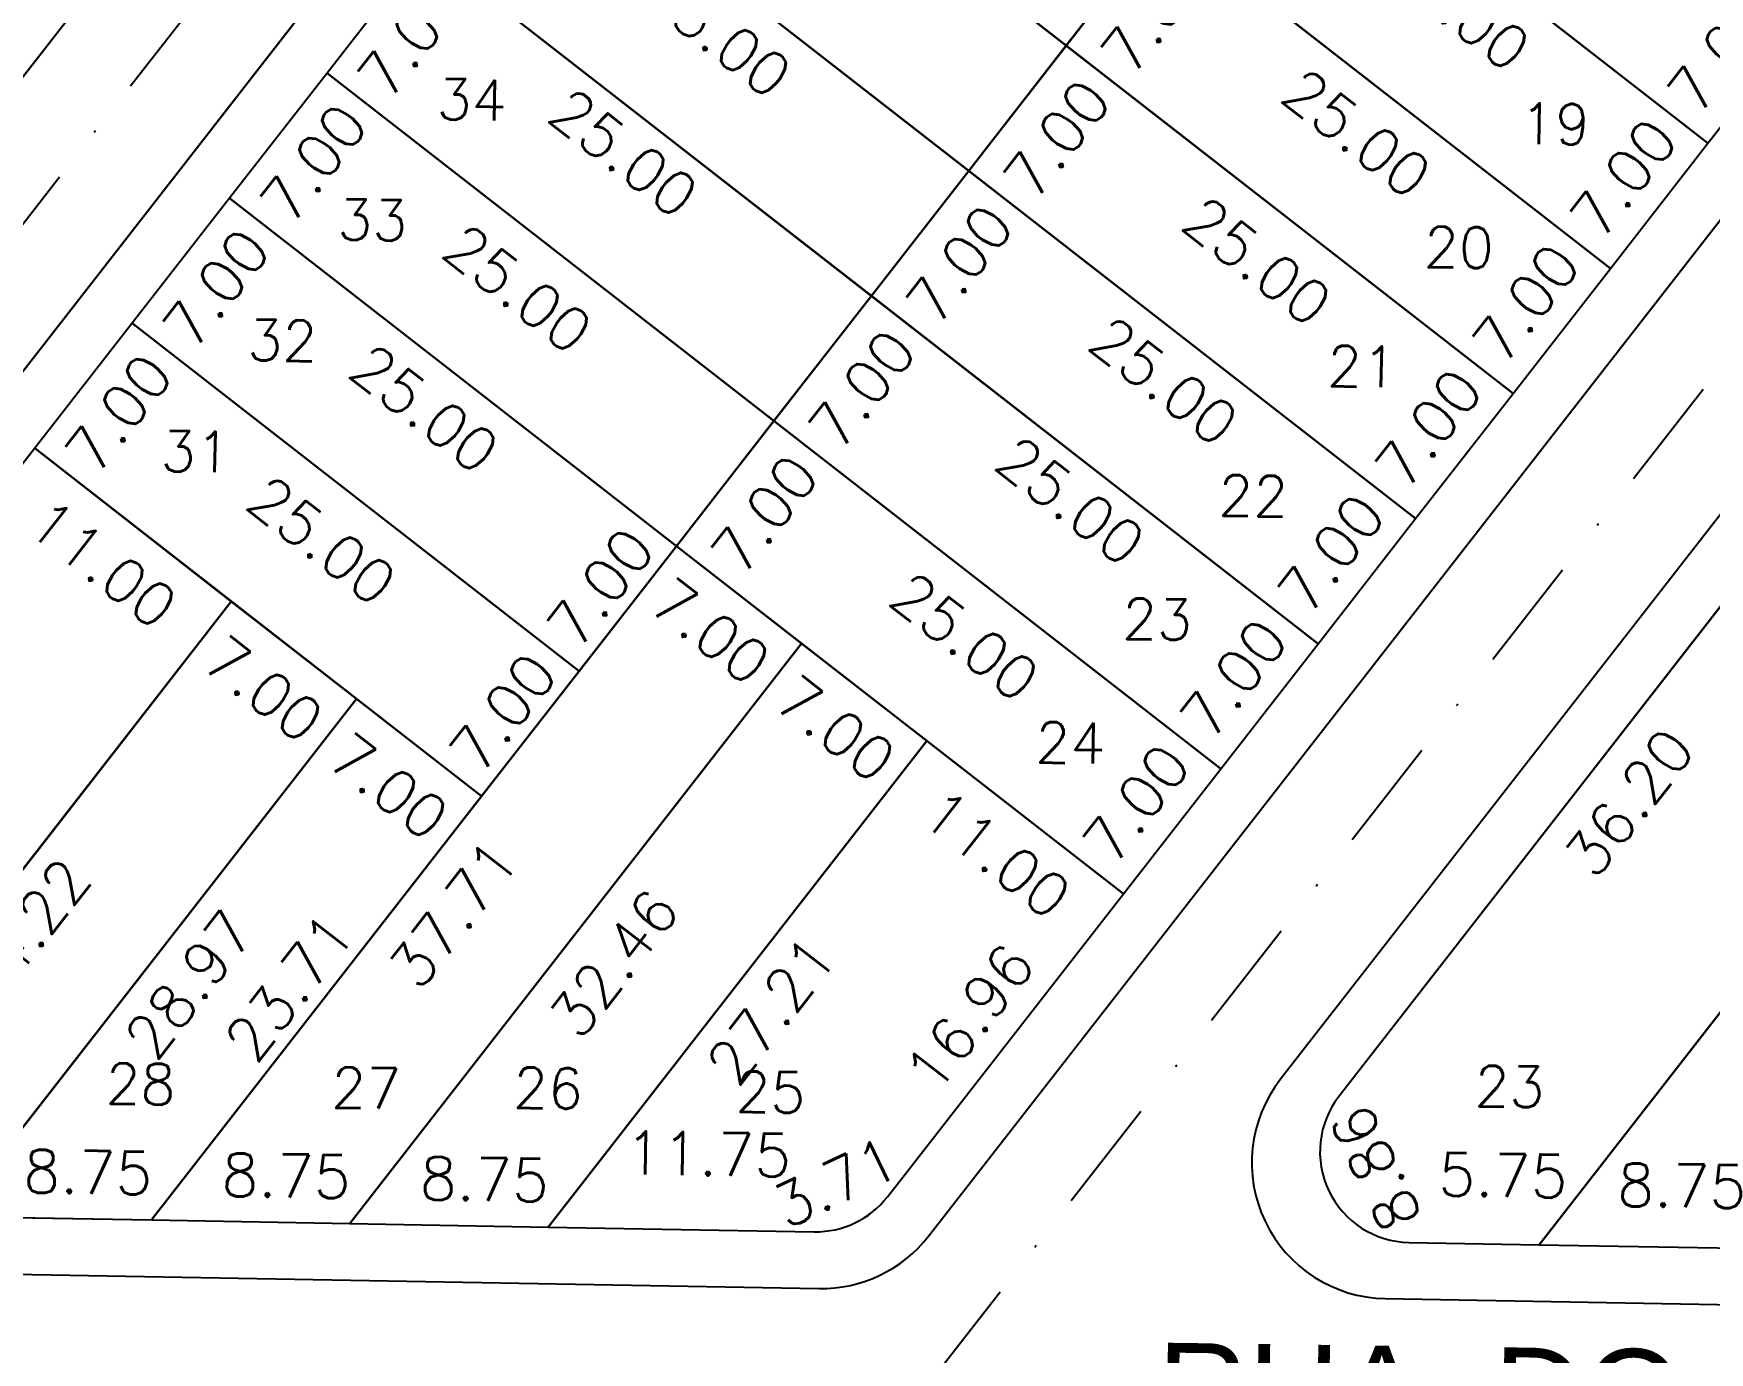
# Model space of a CAD drawing. Header units: millimetres. Extents: x -4430026 to 4783824, y 584 to 9593110.
# Drawn here: x 2604.3 to 2678.2, y 740.9 to 799.2 of the extents above; entities that cross this region are included whole.
import ezdxf
from ezdxf.enums import TextEntityAlignment as Align

# ---------------------------------------------------------------- set-up
doc = ezdxf.new("R2010")
doc.units = ezdxf.units.MM
doc.linetypes.add('CONTINUO', pattern=[0])
doc.linetypes.add('DASHDOT', pattern=[1, 0.5, -0.25, 0, -0.25])
for name, color, linetype in [('Calçada', 1, 'Continuous'), ('Cota', 8, 'Continuous'), ('Cota Curvas', 2, 'Continuous'), ('EIXO DAS VIAS', 252, 'DASHDOT'), ('Lotes', 2, 'Continuous'), ('Nomes de Ruas', 3, 'Continuous'), ('Numero de lotes', 5, 'Continuous')]:
    doc.layers.add(name, color=color, linetype=linetype)
doc.styles.add('arcad1', font='romans.shx')
doc.styles.add('ARIAL', font='arial.ttf', dxfattribs={"height": 0.25})
doc.styles.add('ROMANS', font='romans.shx')
doc.dimstyles.new('BOLA100', dxfattribs={"dimscale": 0, "dimtxt": 1.9, "dimasz": 0.18, "dimexe": 0.18, "dimexo": 0.063, "dimgap": 0, "dimtad": 1, "dimzin": 4, "dimdsep": 46, "dimtxsty": 'ROMANS', "dimcen": 0.09, "dimse1": 1, "dimse2": 1, "dimsd1": 1, "dimsd2": 1, "dimclrt": 256, "dimaunit": 1, "dimadec": 4, "dimazin": 0, "dimtfac": 1.2, "dimtix": 1, "dimtmove": 2, "dimatfit": 3, "dimfxl": 1, "dimtvp": 2, "dimtolj": 1, "dimtzin": 4, "dimarcsym": 0})

# ---------------------------------------------------------------- blocks, each defined once
blk = doc.blocks.new('*D515')
at = {"layer": 'DEFPOINTS', "color": 0}
for p in [(2684.126, 780.798), (2686.561, 778.901), (2661.886, 752.237)]:
    blk.add_point(p, dxfattribs=at)
at = {"layer": 'Cota', "insert": (2674.692, 765.204), "char_height": 1.9, "attachment_point": 5, "rotation": 52.09358, "style": 'ROMANS'}
blk.add_mtext('\\A1;36.20', dxfattribs=at)
blk = doc.blocks.new('*D516')
at = {"layer": 'DEFPOINTS', "color": 0}
for p in [(2692.805, 774.04), (2695.065, 772.279), (2670.72, 745.677)]:
    blk.add_point(p, dxfattribs=at)
at = {"layer": 'Cota', "insert": (2683.273, 758.682), "char_height": 1.9, "attachment_point": 5, "rotation": 52.09358, "style": 'ROMANS'}
blk.add_mtext('\\A1;35.95', dxfattribs=at)
blk = doc.blocks.new('*D567')
at = {"layer": 'DEFPOINTS', "color": 0}
for p in [(2604.313, 780.841), (2606.627, 779.04), (2583.137, 753.645)]:
    blk.add_point(p, dxfattribs=at)
at = {"layer": 'Cota', "insert": (2595.289, 766.026), "char_height": 1.9, "attachment_point": 5, "rotation": 52.09358, "style": 'ROMANS'}
blk.add_mtext('\\A1;34.47', dxfattribs=at)
blk = doc.blocks.new('*D568')
at = {"layer": 'DEFPOINTS', "color": 0}
for p in [(2612.992, 774.083), (2615.179, 772.381), (2591.97, 747.085)]:
    blk.add_point(p, dxfattribs=at)
at = {"layer": 'Cota', "insert": (2603.919, 759.465), "char_height": 1.9, "attachment_point": 5, "rotation": 52.09358, "style": 'ROMANS'}
blk.add_mtext('\\A1;34.22', dxfattribs=at)
blk = doc.blocks.new('*D569')
at = {"layer": 'DEFPOINTS', "color": 0}
for p in [(2618.516, 769.783), (2620.787, 768.014), (2600.72, 746.929)]:
    blk.add_point(p, dxfattribs=at)
at = {"layer": 'Cota', "insert": (2611.14, 757.17), "char_height": 1.9, "attachment_point": 5, "rotation": 52.09358, "style": 'ROMANS'}
blk.add_mtext('\\A1;28.97', dxfattribs=at)
blk = doc.blocks.new('*D570')
at = {"layer": 'DEFPOINTS', "color": 0}
for p in [(2623.592, 765.83), (2624.039, 765.482), (2609.47, 746.772)]:
    blk.add_point(p, dxfattribs=at)
at = {"layer": 'Cota', "insert": (2615.558, 757.059), "char_height": 1.9, "attachment_point": 5, "rotation": 52.09358, "style": 'ROMANS'}
blk.add_mtext('\\A1;23.71', dxfattribs=at)
blk = doc.blocks.new('*D571')
at = {"layer": 'DEFPOINTS', "color": 0}
for p in [(2632.64, 776.528), (2635.137, 774.584), (2609.47, 746.772)]:
    blk.add_point(p, dxfattribs=at)
at = {"layer": 'Cota', "insert": (2622.803, 760.289), "char_height": 1.9, "attachment_point": 5, "rotation": 52.09358, "style": 'ROMANS'}
blk.add_mtext('\\A1;37.71', dxfattribs=at)
blk = doc.blocks.new('*D572')
at = {"layer": 'DEFPOINTS', "color": 0}
for p in [(2638.163, 772.228), (2640.605, 770.326), (2618.22, 746.616)]:
    blk.add_point(p, dxfattribs=at)
at = {"layer": 'Cota', "insert": (2629.884, 758.104), "char_height": 1.9, "attachment_point": 5, "rotation": 52.09358, "style": 'ROMANS'}
blk.add_mtext('\\A1;32.46', dxfattribs=at)
blk = doc.blocks.new('*D573')
at = {"layer": 'DEFPOINTS', "color": 0}
for p in [(2643.686, 767.927), (2645.933, 766.178), (2626.97, 746.459)]:
    blk.add_point(p, dxfattribs=at)
at = {"layer": 'Cota', "insert": (2636.825, 756.027), "char_height": 1.9, "attachment_point": 5, "rotation": 52.09358, "style": 'ROMANS'}
blk.add_mtext('\\A1;27.21', dxfattribs=at)
blk = doc.blocks.new('*D574')
at = {"layer": 'DEFPOINTS', "color": 0}
for p in [(2651.541, 761.811), (2652.365, 761.169), (2641.948, 747.791)]:
    blk.add_point(p, dxfattribs=at)
at = {"layer": 'Cota', "insert": (2645.583, 755.705), "char_height": 1.9, "attachment_point": 5, "rotation": 52.09358, "style": 'ROMANS'}
blk.add_mtext('\\A1;16.96', dxfattribs=at)
blk = doc.blocks.new('*D575')
at = {"layer": 'DEFPOINTS', "color": 0}
for p in [(2608.614, 786.365), (2610.927, 784.563), (2604.313, 780.841)]:
    blk.add_point(p, dxfattribs=at)
at = {"layer": 'Cota', "insert": (2608.027, 782.385), "char_height": 1.9, "attachment_point": 5, "rotation": 52.09358, "style": 'ROMANS'}
blk.add_mtext('\\A1;7.00', dxfattribs=at)
blk = doc.blocks.new('*D576')
at = {"layer": 'DEFPOINTS', "color": 0}
for p in [(2612.915, 791.888), (2615.228, 790.086), (2608.614, 786.365)]:
    blk.add_point(p, dxfattribs=at)
at = {"layer": 'Cota', "insert": (2612.328, 787.908), "char_height": 1.9, "attachment_point": 5, "rotation": 52.09358, "style": 'ROMANS'}
blk.add_mtext('\\A1;7.00', dxfattribs=at)
blk = doc.blocks.new('*D577')
at = {"layer": 'DEFPOINTS', "color": 0}
for p in [(2617.215, 797.411), (2619.529, 795.609), (2612.915, 791.888)]:
    blk.add_point(p, dxfattribs=at)
at = {"layer": 'Cota', "insert": (2616.629, 793.432), "char_height": 1.9, "attachment_point": 5, "rotation": 52.09358, "style": 'ROMANS'}
blk.add_mtext('\\A1;7.00', dxfattribs=at)
blk = doc.blocks.new('*D578')
at = {"layer": 'DEFPOINTS', "color": 0}
for p in [(2621.516, 802.934), (2623.829, 801.133), (2617.215, 797.411)]:
    blk.add_point(p, dxfattribs=at)
at = {"layer": 'Cota', "insert": (2620.929, 798.955), "char_height": 1.9, "attachment_point": 5, "rotation": 52.09358, "style": 'ROMANS'}
blk.add_mtext('\\A1;7.00', dxfattribs=at)
blk = doc.blocks.new('*D596')
at = {"layer": 'DEFPOINTS', "color": 0}
for p in [(2627.892, 771.353), (2628.339, 771.005), (2624.039, 765.482)]:
    blk.add_point(p, dxfattribs=at)
at = {"layer": 'Cota', "insert": (2624.992, 769.175), "char_height": 1.9, "attachment_point": 5, "rotation": 52.09358, "style": 'ROMANS'}
blk.add_mtext('\\A1;7.00', dxfattribs=at)
blk = doc.blocks.new('*D597')
at = {"layer": 'DEFPOINTS', "color": 0}
for p in [(2632.193, 776.876), (2632.64, 776.528), (2628.339, 771.005)]:
    blk.add_point(p, dxfattribs=at)
at = {"layer": 'Cota', "insert": (2629.293, 774.699), "char_height": 1.9, "attachment_point": 5, "rotation": 52.09358, "style": 'ROMANS'}
blk.add_mtext('\\A1;7.00', dxfattribs=at)
blk = doc.blocks.new('*D598')
at = {"layer": 'DEFPOINTS', "color": 0}
for p in [(2636.941, 782.051), (2639.438, 780.107), (2632.64, 776.528)]:
    blk.add_point(p, dxfattribs=at)
at = {"layer": 'Cota', "insert": (2636.538, 777.929), "char_height": 1.9, "attachment_point": 5, "rotation": 52.09358, "style": 'ROMANS'}
blk.add_mtext('\\A1;7.00', dxfattribs=at)
blk = doc.blocks.new('*D599')
at = {"layer": 'DEFPOINTS', "color": 0}
for p in [(2641.241, 787.575), (2643.738, 785.63), (2636.941, 782.051)]:
    blk.add_point(p, dxfattribs=at)
at = {"layer": 'Cota', "insert": (2640.839, 783.452), "char_height": 1.9, "attachment_point": 5, "rotation": 52.09358, "style": 'ROMANS'}
blk.add_mtext('\\A1;7.00', dxfattribs=at)
blk = doc.blocks.new('*D600')
at = {"layer": 'DEFPOINTS', "color": 0}
for p in [(2645.542, 793.098), (2648.039, 791.153), (2641.241, 787.575)]:
    blk.add_point(p, dxfattribs=at)
at = {"layer": 'Cota', "insert": (2645.139, 788.975), "char_height": 1.9, "attachment_point": 5, "rotation": 52.09358, "style": 'ROMANS'}
blk.add_mtext('\\A1;7.00', dxfattribs=at)
blk = doc.blocks.new('*D601')
at = {"layer": 'DEFPOINTS', "color": 0}
for p in [(2649.842, 798.621), (2652.34, 796.676), (2645.542, 793.098)]:
    blk.add_point(p, dxfattribs=at)
at = {"layer": 'Cota', "insert": (2649.44, 794.498), "char_height": 1.9, "attachment_point": 5, "rotation": 52.09358, "style": 'ROMANS'}
blk.add_mtext('\\A1;7.00', dxfattribs=at)
blk = doc.blocks.new('*D602')
at = {"layer": 'DEFPOINTS', "color": 0}
for p in [(2654.143, 804.144), (2656.64, 802.199), (2649.842, 798.621)]:
    blk.add_point(p, dxfattribs=at)
at = {"layer": 'Cota', "insert": (2653.74, 800.021), "char_height": 1.9, "attachment_point": 5, "rotation": 52.09358, "style": 'ROMANS'}
blk.add_mtext('\\A1;7.00', dxfattribs=at)
blk = doc.blocks.new('*D617')
at = {"layer": 'DEFPOINTS', "color": 0}
for p in [(2655.842, 767.334), (2656.666, 766.692), (2652.365, 761.169)]:
    blk.add_point(p, dxfattribs=at)
at = {"layer": 'Cota', "insert": (2652.942, 765.156), "char_height": 1.9, "attachment_point": 5, "rotation": 52.09358, "style": 'ROMANS'}
blk.add_mtext('\\A1;7.00', dxfattribs=at)
blk = doc.blocks.new('*D618')
at = {"layer": 'DEFPOINTS', "color": 0}
for p in [(2660.142, 772.857), (2660.967, 772.215), (2656.666, 766.692)]:
    blk.add_point(p, dxfattribs=at)
at = {"layer": 'Cota', "insert": (2657.243, 770.679), "char_height": 1.9, "attachment_point": 5, "rotation": 52.09358, "style": 'ROMANS'}
blk.add_mtext('\\A1;7.00', dxfattribs=at)
blk = doc.blocks.new('*D619')
at = {"layer": 'DEFPOINTS', "color": 0}
for p in [(2664.443, 778.38), (2665.267, 777.738), (2660.967, 772.215)]:
    blk.add_point(p, dxfattribs=at)
at = {"layer": 'Cota', "insert": (2661.543, 776.202), "char_height": 1.9, "attachment_point": 5, "rotation": 52.09358, "style": 'ROMANS'}
blk.add_mtext('\\A1;7.00', dxfattribs=at)
blk = doc.blocks.new('*D620')
at = {"layer": 'DEFPOINTS', "color": 0}
for p in [(2668.744, 783.903), (2669.568, 783.261), (2665.267, 777.738)]:
    blk.add_point(p, dxfattribs=at)
at = {"layer": 'Cota', "insert": (2665.844, 781.725), "char_height": 1.9, "attachment_point": 5, "rotation": 52.09358, "style": 'ROMANS'}
blk.add_mtext('\\A1;7.00', dxfattribs=at)
blk = doc.blocks.new('*D621')
at = {"layer": 'DEFPOINTS', "color": 0}
for p in [(2673.044, 789.426), (2673.868, 788.784), (2669.568, 783.261)]:
    blk.add_point(p, dxfattribs=at)
at = {"layer": 'Cota', "insert": (2670.144, 787.248), "char_height": 1.9, "attachment_point": 5, "rotation": 52.09358, "style": 'ROMANS'}
blk.add_mtext('\\A1;7.00', dxfattribs=at)
blk = doc.blocks.new('*D622')
at = {"layer": 'DEFPOINTS', "color": 0}
for p in [(2677.345, 794.949), (2678.169, 794.308), (2673.868, 788.784)]:
    blk.add_point(p, dxfattribs=at)
at = {"layer": 'Cota', "insert": (2674.445, 792.771), "char_height": 1.9, "attachment_point": 5, "rotation": 52.09358, "style": 'ROMANS'}
blk.add_mtext('\\A1;7.00', dxfattribs=at)
blk = doc.blocks.new('*D623')
at = {"layer": 'DEFPOINTS', "color": 0}
for p in [(2681.646, 800.472), (2682.47, 799.831), (2678.169, 794.308)]:
    blk.add_point(p, dxfattribs=at)
at = {"layer": 'Cota', "insert": (2678.746, 798.294), "char_height": 1.9, "attachment_point": 5, "rotation": 52.09358, "style": 'ROMANS'}
blk.add_mtext('\\A1;7.00', dxfattribs=at)
blk = doc.blocks.new('*D3719')
at = {"layer": 'DEFPOINTS', "color": 0}
for p in [(2604.313, 780.841), (2612.992, 774.083), (2611.069, 771.612)]:
    blk.add_point(p, dxfattribs=at)
at = {"layer": 'Cota', "insert": (2607.313, 775.741), "char_height": 1.9, "attachment_point": 5, "rotation": 322.09358, "style": 'ROMANS'}
blk.add_mtext('\\A1;11.00', dxfattribs=at)
blk = doc.blocks.new('*D3720')
at = {"layer": 'DEFPOINTS', "color": 0}
for p in [(2612.992, 774.083), (2618.516, 769.783), (2616.592, 767.312)]:
    blk.add_point(p, dxfattribs=at)
at = {"layer": 'Cota', "insert": (2614.414, 770.212), "char_height": 1.9, "attachment_point": 5, "rotation": 322.09358, "style": 'ROMANS'}
blk.add_mtext('\\A1;7.00', dxfattribs=at)
blk = doc.blocks.new('*D3721')
at = {"layer": 'DEFPOINTS', "color": 0}
for p in [(2618.516, 769.783), (2624.039, 765.482), (2622.115, 763.011)]:
    blk.add_point(p, dxfattribs=at)
at = {"layer": 'Cota', "insert": (2619.937, 765.911), "char_height": 1.9, "attachment_point": 5, "rotation": 322.09358, "style": 'ROMANS'}
blk.add_mtext('\\A1;7.00', dxfattribs=at)
blk = doc.blocks.new('*D3726')
at = {"layer": 'DEFPOINTS', "color": 0}
for p in [(2608.614, 786.365), (2628.339, 771.005), (2626.265, 768.341)]:
    blk.add_point(p, dxfattribs=at)
at = {"layer": 'Cota', "insert": (2616.986, 776.77), "char_height": 1.9, "attachment_point": 5, "rotation": 322.09358, "style": 'ROMANS'}
blk.add_mtext('\\A1;25.00', dxfattribs=at)
blk = doc.blocks.new('*D3731')
at = {"layer": 'DEFPOINTS', "color": 0}
for p in [(2612.915, 791.888), (2632.64, 776.528), (2630.797, 774.162)]:
    blk.add_point(p, dxfattribs=at)
at = {"layer": 'Cota', "insert": (2621.518, 782.591), "char_height": 1.9, "attachment_point": 5, "rotation": 322.09358, "style": 'ROMANS'}
blk.add_mtext('\\A1;25.00', dxfattribs=at)
blk = doc.blocks.new('*D3732')
at = {"layer": 'DEFPOINTS', "color": 0}
for p in [(2632.64, 776.528), (2638.163, 772.228), (2636.32, 769.861)]:
    blk.add_point(p, dxfattribs=at)
at = {"layer": 'Cota', "insert": (2634.142, 772.761), "char_height": 1.9, "attachment_point": 5, "rotation": 322.09358, "style": 'ROMANS'}
blk.add_mtext('\\A1;7.00', dxfattribs=at)
blk = doc.blocks.new('*D3733')
at = {"layer": 'DEFPOINTS', "color": 0}
for p in [(2638.163, 772.228), (2643.686, 767.927), (2641.843, 765.56)]:
    blk.add_point(p, dxfattribs=at)
at = {"layer": 'Cota', "insert": (2639.665, 768.46), "char_height": 1.9, "attachment_point": 5, "rotation": 322.09358, "style": 'ROMANS'}
blk.add_mtext('\\A1;7.00', dxfattribs=at)
blk = doc.blocks.new('*D3734')
at = {"layer": 'DEFPOINTS', "color": 0}
for p in [(2643.686, 767.927), (2652.365, 761.169), (2650.522, 758.802)]:
    blk.add_point(p, dxfattribs=at)
at = {"layer": 'Cota', "insert": (2646.767, 762.931), "char_height": 1.9, "attachment_point": 5, "rotation": 322.09358, "style": 'ROMANS'}
blk.add_mtext('\\A1;11.00', dxfattribs=at)
blk = doc.blocks.new('*D3739')
at = {"layer": 'DEFPOINTS', "color": 0}
for p in [(2617.215, 797.411), (2636.941, 782.051), (2634.917, 779.453)]:
    blk.add_point(p, dxfattribs=at)
at = {"layer": 'Cota', "insert": (2625.638, 787.882), "char_height": 1.9, "attachment_point": 5, "rotation": 322.09358, "style": 'ROMANS'}
blk.add_mtext('\\A1;25.00', dxfattribs=at)
blk = doc.blocks.new('*D3740')
at = {"layer": 'DEFPOINTS', "color": 0}
for p in [(2636.941, 782.051), (2656.666, 766.692), (2654.643, 764.094)]:
    blk.add_point(p, dxfattribs=at)
at = {"layer": 'Cota', "insert": (2645.364, 772.523), "char_height": 1.9, "attachment_point": 5, "rotation": 322.09358, "style": 'ROMANS'}
blk.add_mtext('\\A1;25.00', dxfattribs=at)
blk = doc.blocks.new('*D3745')
at = {"layer": 'DEFPOINTS', "color": 0}
for p in [(2621.516, 802.934), (2641.241, 787.575), (2639.587, 785.45)]:
    blk.add_point(p, dxfattribs=at)
at = {"layer": 'Cota', "insert": (2630.308, 793.879), "char_height": 1.9, "attachment_point": 5, "rotation": 322.09358, "style": 'ROMANS'}
blk.add_mtext('\\A1;25.00', dxfattribs=at)
blk = doc.blocks.new('*D3746')
at = {"layer": 'DEFPOINTS', "color": 0}
for p in [(2641.241, 787.575), (2660.967, 772.215), (2659.312, 770.091)]:
    blk.add_point(p, dxfattribs=at)
at = {"layer": 'Cota', "insert": (2650.033, 778.52), "char_height": 1.9, "attachment_point": 5, "rotation": 322.09358, "style": 'ROMANS'}
blk.add_mtext('\\A1;25.00', dxfattribs=at)
blk = doc.blocks.new('*D3751')
at = {"layer": 'DEFPOINTS', "color": 0}
for p in [(2625.816, 808.457), (2645.542, 793.098), (2643.707, 790.741)]:
    blk.add_point(p, dxfattribs=at)
at = {"layer": 'Cota', "insert": (2634.428, 799.171), "char_height": 1.9, "attachment_point": 5, "rotation": 322.09358, "style": 'ROMANS'}
blk.add_mtext('\\A1;25.00', dxfattribs=at)
blk = doc.blocks.new('*D3752')
at = {"layer": 'DEFPOINTS', "color": 0}
for p in [(2645.542, 793.098), (2665.267, 777.738), (2663.432, 775.382)]:
    blk.add_point(p, dxfattribs=at)
at = {"layer": 'Cota', "insert": (2654.153, 783.811), "char_height": 1.9, "attachment_point": 5, "rotation": 322.09358, "style": 'ROMANS'}
blk.add_mtext('\\A1;25.00', dxfattribs=at)
blk = doc.blocks.new('*D3757')
at = {"layer": 'DEFPOINTS', "color": 0}
for p in [(2630.117, 813.98), (2649.842, 798.621), (2647.827, 796.033)]:
    blk.add_point(p, dxfattribs=at)
at = {"layer": 'Cota', "insert": (2638.548, 804.462), "char_height": 1.9, "attachment_point": 5, "rotation": 322.09358, "style": 'ROMANS'}
blk.add_mtext('\\A1;25.00', dxfattribs=at)
blk = doc.blocks.new('*D3758')
at = {"layer": 'DEFPOINTS', "color": 0}
for p in [(2649.842, 798.621), (2669.568, 783.261), (2667.553, 780.673)]:
    blk.add_point(p, dxfattribs=at)
at = {"layer": 'Cota', "insert": (2658.274, 789.103), "char_height": 1.9, "attachment_point": 5, "rotation": 322.09358, "style": 'ROMANS'}
blk.add_mtext('\\A1;25.00', dxfattribs=at)
blk = doc.blocks.new('*D3764')
at = {"layer": 'DEFPOINTS', "color": 0}
for p in [(2654.143, 804.144), (2673.868, 788.784), (2671.947, 786.317)]:
    blk.add_point(p, dxfattribs=at)
at = {"layer": 'Cota', "insert": (2662.668, 794.747), "char_height": 1.9, "attachment_point": 5, "rotation": 322.09358, "style": 'ROMANS'}
blk.add_mtext('\\A1;25.00', dxfattribs=at)
blk = doc.blocks.new('*D3773')
at = {"layer": 'DEFPOINTS', "color": 0}
for p in [(2658.444, 809.667), (2678.169, 794.308), (2676.315, 791.927)]:
    blk.add_point(p, dxfattribs=at)
at = {"layer": 'Cota', "insert": (2667.036, 800.356), "char_height": 1.9, "attachment_point": 5, "rotation": 322.09358, "style": 'ROMANS'}
blk.add_mtext('\\A1;25.00', dxfattribs=at)
blk = doc.blocks.new('*D3780')
at = {"layer": 'DEFPOINTS', "color": 0}
for p in [(2662.744, 815.19), (2682.47, 799.831), (2680.701, 797.56)]:
    blk.add_point(p, dxfattribs=at)
at = {"layer": 'Cota', "insert": (2671.422, 805.989), "char_height": 1.9, "attachment_point": 5, "rotation": 322.09358, "style": 'ROMANS'}
blk.add_mtext('\\A1;25.00', dxfattribs=at)
blk = doc.blocks.new('*D3806')
at = {"layer": 'DEFPOINTS', "color": 0}
for p in [(2611.023, 747.85), (2602.248, 746.616), (2610.998, 746.459)]:
    blk.add_point(p, dxfattribs=at)
at = {"layer": 'Cota', "insert": (2606.665, 748.878), "char_height": 1.9, "attachment_point": 5, "rotation": 358.97539, "style": 'ROMANS'}
blk.add_mtext('\\A1;8.75', dxfattribs=at)
blk = doc.blocks.new('*D3807')
at = {"layer": 'DEFPOINTS', "color": 0}
for p in [(2619.773, 747.693), (2610.998, 746.459), (2619.748, 746.303)]:
    blk.add_point(p, dxfattribs=at)
at = {"layer": 'Cota', "insert": (2615.415, 748.722), "char_height": 1.9, "attachment_point": 5, "rotation": 358.97539, "style": 'ROMANS'}
blk.add_mtext('\\A1;8.75', dxfattribs=at)
blk = doc.blocks.new('*D3808')
at = {"layer": 'DEFPOINTS', "color": 0}
for p in [(2628.523, 747.537), (2619.748, 746.303), (2628.498, 746.146)]:
    blk.add_point(p, dxfattribs=at)
at = {"layer": 'Cota', "insert": (2624.165, 748.565), "char_height": 1.9, "attachment_point": 5, "rotation": 358.97539, "style": 'ROMANS'}
blk.add_mtext('\\A1;8.75', dxfattribs=at)
blk = doc.blocks.new('*D3809')
at = {"layer": 'DEFPOINTS', "color": 0}
for p in [(2671.985, 747.741), (2666.204, 746.055), (2671.953, 745.952)]:
    blk.add_point(p, dxfattribs=at)
at = {"layer": 'Cota', "insert": (2669.127, 748.742), "char_height": 1.9, "attachment_point": 5, "rotation": 358.9754, "style": 'ROMANS'}
blk.add_mtext('\\A1;5.75', dxfattribs=at)
blk = doc.blocks.new('*D3810')
at = {"layer": 'DEFPOINTS', "color": 0}
for p in [(2681.377, 747.253), (2672.595, 745.62), (2681.345, 745.464)]:
    blk.add_point(p, dxfattribs=at)
at = {"layer": 'Cota', "insert": (2677.019, 748.281), "char_height": 1.9, "attachment_point": 5, "rotation": 358.9754, "style": 'ROMANS'}
blk.add_mtext('\\A1;8.75', dxfattribs=at)
blk = doc.blocks.new('*D7359')
at = {"layer": 'DEFPOINTS', "color": 0}
for p in [(2638.746, 747.64), (2626.97, 746.459), (2638.721, 746.249)]:
    blk.add_point(p, dxfattribs=at)
at = {"layer": 'Cota', "insert": (2634.045, 749.68), "char_height": 1.9, "attachment_point": 5, "rotation": 358.97539, "style": 'ROMANS'}
blk.add_mtext('\\A1;11.75', dxfattribs=at)

msp = doc.modelspace()

# ---------------------------------------------------------------- linework, layer by layer
at = {"layer": 'Calçada', "lineweight": -3}
for p, q in [((2565.018, 747.466), (2700.779, 921.819)), ((2565.018, 747.466), (2700.779, 921.819)), ((2707.091, 916.904), (2580.549, 754.392)), ((2707.091, 916.904), (2580.549, 754.392)), ((2643.767, 746.058), (2750.487, 883.114)), ((2643.767, 746.058), (2750.487, 883.114)), ((2756.799, 878.199), (2659.299, 752.983)), ((2756.799, 878.199), (2659.299, 752.983))]:
    msp.add_line(p, q, dxfattribs=at)
for points in [[(2699.732, 930.24), (2665.804, 956.658, 0.414214), (2657.384, 955.61), (2505.019, 759.934, 0.414214), (2506.067, 751.514), (2511.577, 747.224, 0.162331), (2515.155, 745.959), (2560.176, 745.153, 0.236013), (2565.018, 747.466), (2700.779, 921.819, 0.414214)], [(2699.732, 930.24), (2665.804, 956.658, 0.414214), (2657.384, 955.61), (2505.019, 759.934, 0.414214), (2506.067, 751.514), (2511.577, 747.224, 0.162331), (2515.155, 745.959), (2560.176, 745.153, 0.236013), (2565.018, 747.466), (2700.779, 921.819, 0.414214)], [(2750.487, 883.114, 0.414214), (2749.439, 891.534), (2715.512, 917.952, 0.414214), (2707.091, 916.904), (2580.549, 754.392, 0.618106), (2585.176, 744.706), (2638.926, 743.745, 0.236013), (2643.767, 746.058)], [(2750.487, 883.114, 0.414214), (2749.439, 891.534), (2715.512, 917.952, 0.414214), (2707.091, 916.904), (2580.549, 754.392, 0.618106), (2585.176, 744.706), (2638.926, 743.745, 0.236013), (2643.767, 746.058)], [(2799.147, 852.829), (2765.22, 879.247, 0.414214), (2756.799, 878.199), (2659.299, 752.983, 0.618106), (2663.926, 743.298), (2717.676, 742.337, 0.236013), (2722.517, 744.649), (2800.195, 844.408, 0.414214)], [(2799.147, 852.829), (2765.22, 879.247, 0.414214), (2756.799, 878.199), (2659.299, 752.983, 0.618106), (2663.926, 743.298), (2717.676, 742.337, 0.236013), (2722.517, 744.649), (2800.195, 844.408, 0.414214)]]:
    msp.add_lwpolyline(points, format="xyb", close=True, dxfattribs=at)
at = {"layer": 'EIXO DAS VIAS', "ltscale": 10}
for p, q in [((2565.103, 741.065, 103.708), (2710.079, 927.252, 103.708)), ((2643.852, 739.656, 103.708), (2759.787, 888.547, 103.708))]:
    msp.add_line(p, q, dxfattribs=at)
msp.add_arc((2975.343, 1989.566, 51.854), 1330.899, 249.614741, 258.88401, dxfattribs=at)
at = {"layer": 'Lotes', "lineweight": -3}
for p, q in [((2609.47, 746.772), (2727.253, 898.037)), ((2678.169, 794.308), (2638.718, 825.026)), ((2673.868, 788.784), (2634.418, 819.503)), ((2669.568, 783.261), (2630.117, 813.98)), ((2665.267, 777.738), (2625.816, 808.457)), ((2660.967, 772.215), (2621.516, 802.934)), ((2656.666, 766.692), (2617.215, 797.411)), ((2652.365, 761.169), (2612.915, 791.888)), ((2628.339, 771.005), (2608.614, 786.365)), ((2624.039, 765.482), (2604.313, 780.841)), ((2612.992, 774.083), (2591.97, 747.085)), ((2692.805, 774.04), (2670.72, 745.677)), ((2638.163, 772.228), (2618.22, 746.616)), ((2618.516, 769.783), (2600.72, 746.929)), ((2643.686, 767.927), (2626.97, 746.459))]:
    msp.add_line(p, q, dxfattribs=at)
at = {"layer": 'Lotes', "linetype": 'CONTINUO', "lineweight": -3}
for p, q in [((2630.117, 813.98), (2649.842, 798.621)), ((2649.842, 798.621), (2630.117, 813.98)), ((2678.169, 794.308), (2658.444, 809.667)), ((2658.444, 809.667), (2678.169, 794.308)), ((2625.816, 808.457), (2645.542, 793.098)), ((2645.542, 793.098), (2625.816, 808.457)), ((2654.143, 804.144), (2649.842, 798.621)), ((2649.842, 798.621), (2654.143, 804.144)), ((2673.868, 788.784), (2654.143, 804.144)), ((2654.143, 804.144), (2673.868, 788.784)), ((2621.516, 802.934), (2617.215, 797.411)), ((2621.516, 802.934), (2641.241, 787.575)), ((2641.241, 787.575), (2621.516, 802.934)), ((2678.169, 794.308), (2682.47, 799.831)), ((2649.842, 798.621), (2645.542, 793.098)), ((2645.542, 793.098), (2649.842, 798.621)), ((2669.568, 783.261), (2649.842, 798.621)), ((2649.842, 798.621), (2669.568, 783.261)), ((2617.215, 797.411), (2612.915, 791.888)), ((2617.215, 797.411), (2636.941, 782.051)), ((2636.941, 782.051), (2617.215, 797.411)), ((2673.868, 788.784), (2678.169, 794.308)), ((2645.542, 793.098), (2641.241, 787.575)), ((2641.241, 787.575), (2645.542, 793.098)), ((2665.267, 777.738), (2645.542, 793.098)), ((2645.542, 793.098), (2665.267, 777.738)), ((2612.915, 791.888), (2608.614, 786.365)), ((2612.915, 791.888), (2632.64, 776.528)), ((2632.64, 776.528), (2612.915, 791.888)), ((2669.568, 783.261), (2673.868, 788.784)), ((2641.241, 787.575), (2636.941, 782.051)), ((2636.941, 782.051), (2641.241, 787.575)), ((2660.967, 772.215), (2641.241, 787.575)), ((2641.241, 787.575), (2660.967, 772.215)), ((2608.614, 786.365), (2604.313, 780.841)), ((2608.614, 786.365), (2628.339, 771.005)), ((2628.339, 771.005), (2608.614, 786.365)), ((2665.267, 777.738), (2669.568, 783.261)), ((2636.941, 782.051), (2632.64, 776.528)), ((2632.64, 776.528), (2636.941, 782.051)), ((2656.666, 766.692), (2636.941, 782.051)), ((2636.941, 782.051), (2656.666, 766.692)), ((2604.313, 780.841), (2583.137, 753.645)), ((2612.992, 774.083), (2604.313, 780.841)), ((2604.313, 780.841), (2624.039, 765.482)), ((2684.126, 780.798), (2661.886, 752.237)), ((2660.967, 772.215), (2665.267, 777.738)), ((2632.64, 776.528), (2609.47, 746.772)), ((2628.339, 771.005), (2632.64, 776.528)), ((2638.163, 772.228), (2632.64, 776.528)), ((2632.64, 776.528), (2652.365, 761.169)), ((2612.992, 774.083), (2591.97, 747.085)), ((2591.97, 747.085), (2612.992, 774.083)), ((2618.516, 769.783), (2612.992, 774.083)), ((2692.805, 774.04), (2670.72, 745.677)), ((2670.72, 745.677), (2692.805, 774.04)), ((2638.163, 772.228), (2618.22, 746.616)), ((2618.22, 746.616), (2638.163, 772.228)), ((2643.686, 767.927), (2638.163, 772.228)), ((2656.666, 766.692), (2660.967, 772.215)), ((2624.039, 765.482), (2628.339, 771.005)), ((2618.516, 769.783), (2600.72, 746.929)), ((2600.72, 746.929), (2618.516, 769.783)), ((2624.039, 765.482), (2618.516, 769.783)), ((2643.686, 767.927), (2626.97, 746.459)), ((2626.97, 746.459), (2643.686, 767.927)), ((2652.365, 761.169), (2643.686, 767.927)), ((2652.365, 761.169), (2656.666, 766.692)), ((2609.47, 746.772), (2624.039, 765.482)), ((2641.948, 747.791), (2652.365, 761.169)), ((2600.72, 746.929), (2609.47, 746.772)), ((2609.47, 746.772), (2618.22, 746.616)), ((2618.22, 746.616), (2626.97, 746.459)), ((2626.97, 746.459), (2638.721, 746.249)), ((2664.971, 745.78), (2670.72, 745.677)), ((2670.72, 745.677), (2679.47, 745.52))]:
    msp.add_line(p, q, dxfattribs=at)
at = {"layer": 'Lotes'}
for points in [[(2634.418, 819.503), (2630.117, 813.98), (2649.842, 798.621), (2654.143, 804.144)], [(2662.744, 815.19), (2658.444, 809.667), (2678.169, 794.308), (2682.47, 799.831)], [(2630.117, 813.98), (2625.816, 808.457), (2645.542, 793.098), (2649.842, 798.621)], [(2658.444, 809.667), (2654.143, 804.144), (2673.868, 788.784), (2678.169, 794.308)], [(2625.816, 808.457), (2621.516, 802.934), (2641.241, 787.575), (2645.542, 793.098)], [(2654.143, 804.144), (2649.842, 798.621), (2669.568, 783.261), (2673.868, 788.784)], [(2621.516, 802.934), (2617.215, 797.411), (2636.941, 782.051), (2641.241, 787.575)], [(2649.842, 798.621), (2645.542, 793.098), (2665.267, 777.738), (2669.568, 783.261)], [(2617.215, 797.411), (2612.915, 791.888), (2632.64, 776.528), (2636.941, 782.051)], [(2645.542, 793.098), (2641.241, 787.575), (2660.967, 772.215), (2665.267, 777.738)], [(2612.915, 791.888), (2608.614, 786.365), (2628.339, 771.005), (2632.64, 776.528)], [(2641.241, 787.575), (2636.941, 782.051), (2656.666, 766.692), (2660.967, 772.215)], [(2608.614, 786.365), (2604.313, 780.841), (2612.992, 774.083), (2618.516, 769.783), (2624.039, 765.482), (2628.339, 771.005)], [(2636.941, 782.051), (2632.64, 776.528), (2638.163, 772.228), (2643.686, 767.927), (2652.365, 761.169), (2656.666, 766.692)], [(2632.64, 776.528), (2628.339, 771.005), (2624.039, 765.482), (2609.47, 746.772), (2618.22, 746.616), (2638.163, 772.228)], [(2612.992, 774.083), (2591.97, 747.085), (2600.72, 746.929), (2618.516, 769.783)], [(2692.805, 774.04), (2670.72, 745.677), (2679.47, 745.52), (2698.328, 769.739)], [(2638.163, 772.228), (2618.22, 746.616), (2626.97, 746.459), (2643.686, 767.927)], [(2618.516, 769.783), (2600.72, 746.929), (2609.47, 746.772), (2624.039, 765.482)]]:
    msp.add_lwpolyline(points, close=True, dxfattribs=at)
for points in [[(2604.313, 780.841), (2583.137, 753.645, 0.618106), (2586.221, 747.188), (2591.97, 747.085), (2612.992, 774.083)], [(2684.126, 780.798), (2661.886, 752.237, 0.618106), (2664.971, 745.78), (2670.72, 745.677), (2692.805, 774.04)], [(2643.686, 767.927), (2626.97, 746.459), (2638.721, 746.249, 0.236013), (2641.948, 747.791), (2652.365, 761.169)]]:
    msp.add_lwpolyline(points, format="xyb", close=True, dxfattribs=at)
at = {"layer": 'Lotes', "linetype": 'CONTINUO', "lineweight": -3}
for centre, start, end in [((2665.042, 749.779), 142.09358, 268.9754), ((2638.792, 750.249), 268.97539, 322.09358)]:
    msp.add_arc(centre, 4, start, end, dxfattribs=at)

# ---------------------------------------------------------------- texts
at = {"layer": 'Cota Curvas', "char_height": 1.9, "attachment_point": 5, "style": 'ROMANS'}
for s, insert, rotation in [('\\A1;8.86', (2663.501, 749.043, -51.854), 115.53449), ('\\A1;3.71', (2639.663, 748.427, -51.854), 25.53449)]:
    msp.add_mtext(s, dxfattribs=dict(at, insert=insert, rotation=rotation))
at = {"layer": 'Nomes de Ruas', "extrusion": (-0.084145, 0.020657, 0.996239), "style": 'ARIAL'}
msp.add_text('RUA  DO CONTORNO -  .', height=4, rotation=102.96746, dxfattribs=at).set_placement((-1358.097, 2423.762, -209.971), align=Align.MIDDLE_CENTER)
at = {"layer": 'Numero de lotes', "style": 'arcad1'}
for s, p in [('34', (2623.602, 796.236, 103.708)), ('19', (2671.418, 795.161, 103.708)), ('33', (2619.217, 790.924, 103.708)), ('20', (2667.173, 789.714, 103.708)), ('32', (2615.247, 785.605, 103.708)), ('21', (2662.903, 784.455, 103.708)), ('31', (2611.423, 780.697, 103.708)), ('22', (2658.1, 778.741, 103.708)), ('23', (2653.855, 773.293, 103.708)), ('24', (2650.025, 767.838, 103.708)), ('28', (2608.987, 752.775, 103.708)), ('27', (2618.947, 752.596, 103.708)), ('26', (2626.973, 752.591, 103.708)), ('25', (2636.795, 752.415, 103.708)), ('23', (2669.41, 752.661, 103.708))]:
    msp.add_text(s, height=1.8, rotation=358.97539, dxfattribs=at).set_placement(p, align=Align.MIDDLE_CENTER)

# ---------------------------------------------------------------- dimensions: what is measured, and where the dimension line sits
at = {"layer": 'Cota'}
for base, p1, p2, angle, picture, middle in [((2680.701, 797.56), (2662.744, 815.19), (2682.47, 799.831), 142.09358, '*D3780', (2671.422, 805.989)), ((2647.827, 796.033), (2630.117, 813.98), (2649.842, 798.621), 142.09358, '*D3757', (2638.548, 804.462)), ((2676.315, 791.927), (2658.444, 809.667), (2678.169, 794.308), 142.09358, '*D3773', (2667.036, 800.356)), ((2643.707, 790.741), (2625.816, 808.457), (2645.542, 793.098), 142.09358, '*D3751', (2634.428, 799.171)), ((2656.64, 802.199), (2649.842, 798.621), (2654.143, 804.144), 232.09358, '*D602', (2653.74, 800.021)), ((2671.947, 786.317), (2654.143, 804.144), (2673.868, 788.784), 142.09358, '*D3764', (2662.668, 794.747)), ((2623.829, 801.133), (2617.215, 797.411), (2621.516, 802.934), 232.09358, '*D578', (2620.929, 798.955)), ((2639.587, 785.45), (2621.516, 802.934), (2641.241, 787.575), 142.09358, '*D3745', (2630.308, 793.879)), ((2681.646, 800.472), (2678.169, 794.308), (2682.47, 799.831), 232.09358, '*D623', (2678.746, 798.294)), ((2652.34, 796.676), (2645.542, 793.098), (2649.842, 798.621), 232.09358, '*D601', (2649.44, 794.498)), ((2667.553, 780.673), (2649.842, 798.621), (2669.568, 783.261), 142.09358, '*D3758', (2658.274, 789.103)), ((2619.529, 795.609), (2612.915, 791.888), (2617.215, 797.411), 232.09358, '*D577', (2616.629, 793.432)), ((2634.917, 779.453), (2617.215, 797.411), (2636.941, 782.051), 142.09358, '*D3739', (2625.638, 787.882)), ((2677.345, 794.949), (2673.868, 788.784), (2678.169, 794.308), 232.09358, '*D622', (2674.445, 792.771)), ((2648.039, 791.153), (2641.241, 787.575), (2645.542, 793.098), 232.09358, '*D600', (2645.139, 788.975)), ((2663.432, 775.382), (2645.542, 793.098), (2665.267, 777.738), 142.09358, '*D3752', (2654.153, 783.811)), ((2615.228, 790.086), (2608.614, 786.365), (2612.915, 791.888), 232.09358, '*D576', (2612.328, 787.908)), ((2630.797, 774.162), (2612.915, 791.888), (2632.64, 776.528), 142.09358, '*D3731', (2621.518, 782.591)), ((2673.044, 789.426), (2669.568, 783.261), (2673.868, 788.784), 232.09358, '*D621', (2670.144, 787.248)), ((2643.738, 785.63), (2636.941, 782.051), (2641.241, 787.575), 232.09358, '*D599', (2640.839, 783.452)), ((2659.312, 770.091), (2641.241, 787.575), (2660.967, 772.215), 142.09358, '*D3746', (2650.033, 778.52)), ((2610.927, 784.563), (2604.313, 780.841), (2608.614, 786.365), 232.09358, '*D575', (2608.027, 782.385)), ((2626.265, 768.341), (2608.614, 786.365), (2628.339, 771.005), 142.09358, '*D3726', (2616.986, 776.77)), ((2668.744, 783.903), (2665.267, 777.738), (2669.568, 783.261), 232.09358, '*D620', (2665.844, 781.725)), ((2639.438, 780.107), (2632.64, 776.528), (2636.941, 782.051), 232.09358, '*D598', (2636.538, 777.929)), ((2654.643, 764.094), (2636.941, 782.051), (2656.666, 766.692), 142.09358, '*D3740', (2645.364, 772.523)), ((2611.069, 771.612), (2604.313, 780.841), (2612.992, 774.083), 142.09358, '*D3719', (2607.313, 775.741)), ((2664.443, 778.38), (2660.967, 772.215), (2665.267, 777.738), 232.09358, '*D619', (2661.543, 776.202)), ((2632.193, 776.876), (2628.339, 771.005), (2632.64, 776.528), 232.09358, '*D597', (2629.293, 774.699)), ((2636.32, 769.861), (2632.64, 776.528), (2638.163, 772.228), 142.09358, '*D3732', (2634.142, 772.761)), ((2616.592, 767.312), (2612.992, 774.083), (2618.516, 769.783), 142.09358, '*D3720', (2614.414, 770.212)), ((2660.142, 772.857), (2656.666, 766.692), (2660.967, 772.215), 232.09358, '*D618', (2657.243, 770.679)), ((2627.892, 771.353), (2624.039, 765.482), (2628.339, 771.005), 232.09358, '*D596', (2624.992, 769.175)), ((2641.843, 765.56), (2638.163, 772.228), (2643.686, 767.927), 142.09358, '*D3733', (2639.665, 768.46)), ((2622.115, 763.011), (2618.516, 769.783), (2624.039, 765.482), 142.09358, '*D3721', (2619.937, 765.911)), ((2650.522, 758.802), (2643.686, 767.927), (2652.365, 761.169), 142.09358, '*D3734', (2646.767, 762.931)), ((2655.842, 767.334), (2652.365, 761.169), (2656.666, 766.692), 232.09358, '*D617', (2652.942, 765.156)), ((2611.023, 747.85), (2602.248, 746.616), (2610.998, 746.459), 178.97539, '*D3806', (2606.665, 748.878)), ((2619.773, 747.693), (2610.998, 746.459), (2619.748, 746.303), 178.97539, '*D3807', (2615.415, 748.722)), ((2628.523, 747.537), (2619.748, 746.303), (2628.498, 746.146), 178.97539, '*D3808', (2624.165, 748.565)), ((2681.377, 747.253), (2672.595, 745.62), (2681.345, 745.464), 178.9754, '*D3810', (2677.019, 748.281))]:
    dim = msp.add_linear_dim(base=base, p1=p1, p2=p2, angle=angle, dimstyle='BOLA100', override={"dimscale": 1}, dxfattribs=at)
    dim.commit()
    dim.dimension.update_dxf_attribs({"geometry": picture, "text_midpoint": middle})
for p1, p2, distance, picture, middle in [((2583.137, 753.645), (2604.313, 780.841), -2.932, '*D567', (2595.289, 766.026)), ((2661.886, 752.237), (2684.126, 780.798), -3.087, '*D515', (2674.692, 765.204)), ((2609.47, 746.772), (2632.64, 776.528), -3.165, '*D571', (2622.803, 760.289)), ((2591.97, 747.085), (2612.992, 774.083), -2.772, '*D568', (2603.919, 759.465)), ((2670.72, 745.677), (2692.805, 774.04), -2.865, '*D516', (2683.273, 758.682)), ((2618.22, 746.616), (2638.163, 772.228), -3.095, '*D572', (2629.884, 758.104)), ((2600.72, 746.929), (2618.516, 769.783), -2.879, '*D569', (2611.14, 757.17)), ((2626.97, 746.459), (2643.686, 767.927), -2.848, '*D573', (2636.825, 756.027)), ((2609.47, 746.772), (2624.039, 765.482), 0.567, '*D570', (2615.558, 757.059)), ((2641.948, 747.791), (2652.365, 761.169), 1.044, '*D574', (2645.583, 755.705)), ((2666.204, 746.055), (2671.953, 745.952), 1.789, '*D3809', (2669.127, 748.742))]:
    dim = msp.add_aligned_dim(p1=p1, p2=p2, distance=distance, dimstyle='BOLA100', override={"dimscale": 1}, dxfattribs=at)
    dim.commit()
    dim.dimension.update_dxf_attribs({"geometry": picture, "text_midpoint": middle})
dim = msp.add_linear_dim(base=(2638.746, 747.64, -51.854), p1=(2626.97, 746.459, -51.854), p2=(2638.721, 746.249, -51.854), angle=178.97539, dimstyle='BOLA100', override={"dimscale": 1}, dxfattribs=at)
dim.commit()
dim.dimension.update_dxf_attribs({"geometry": '*D7359', "text_midpoint": (2634.045, 749.68, -51.854), "dimtype": 160})

doc.saveas('drawing.dxf')
